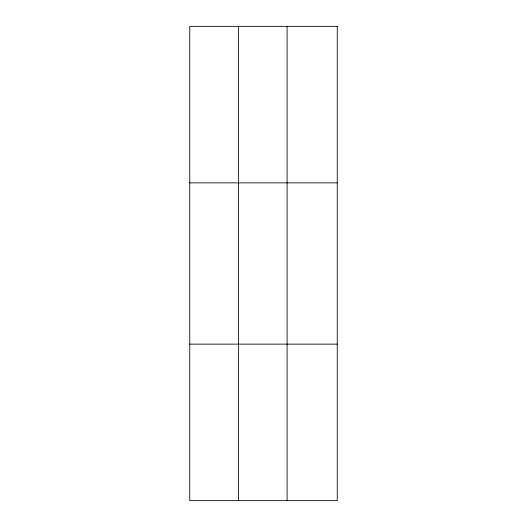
<?xml version="1.0" encoding="UTF-8"?>
<svg xmlns="http://www.w3.org/2000/svg" width="527" height="527" viewBox="0 0 527 527"><rect width="100%" height="100%" fill="white"/><g stroke="black" fill="none" stroke-linecap="round" stroke-linejoin="round"><path stroke-width="0.79" d="M238.428 26.35L238.428 500.65M287.096 26.35L287.096 500.65M189.76 182.869L337.24 182.869M189.76 344.131L337.24 344.131M337.24 26.35L337.24 500.65L189.76 500.65L189.76 26.35L337.24 26.35"/></g></svg>
